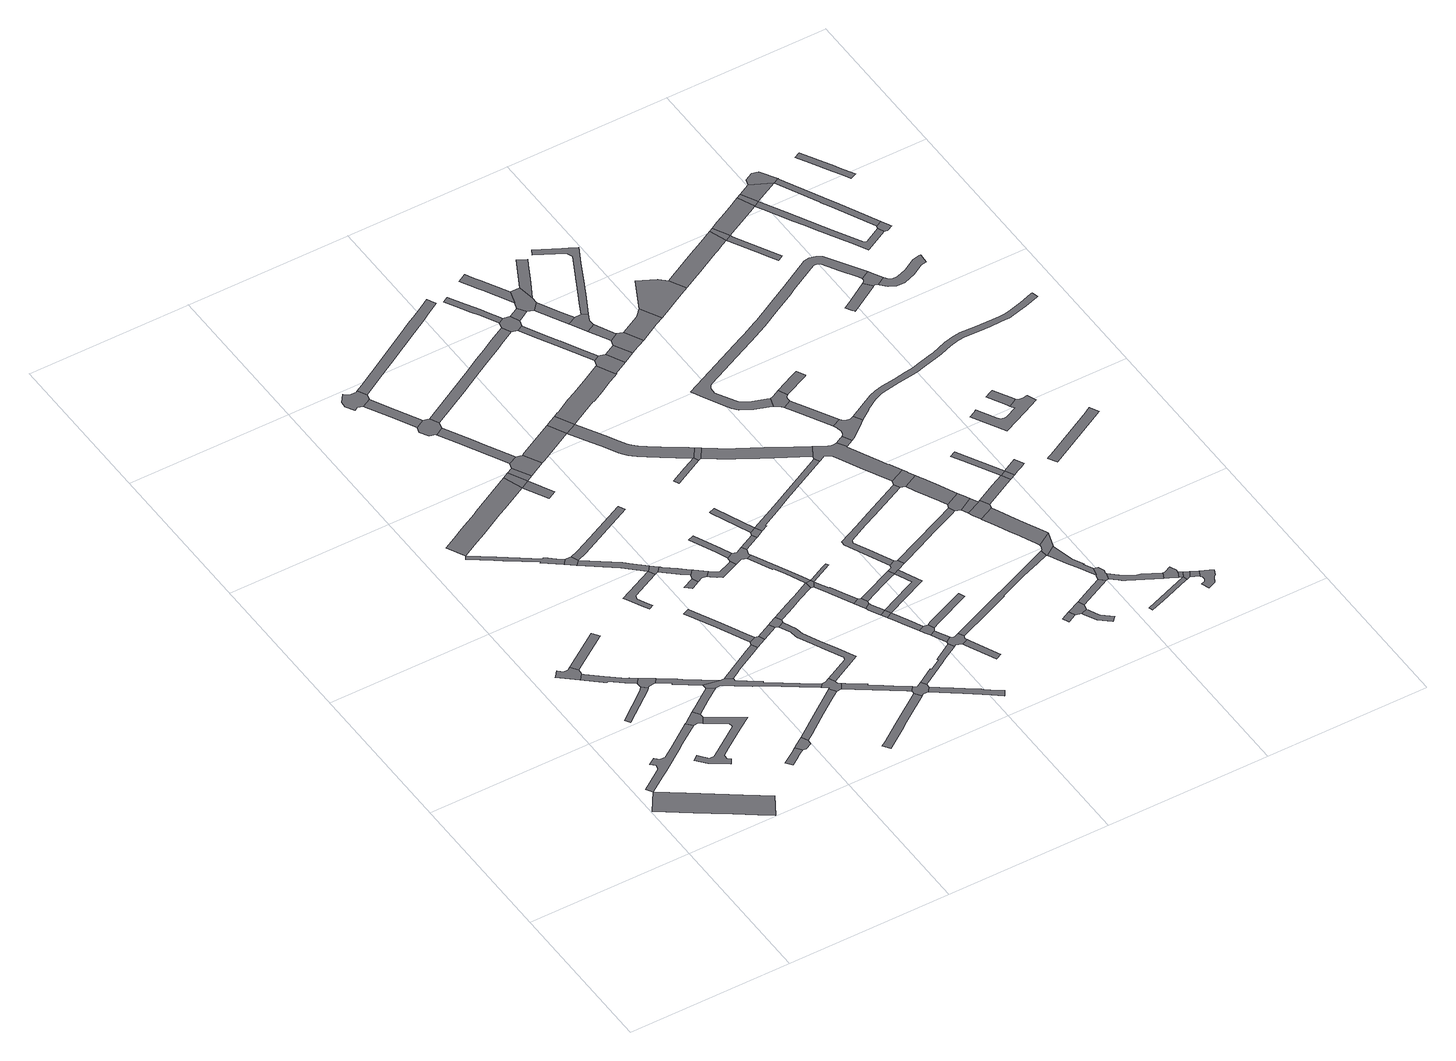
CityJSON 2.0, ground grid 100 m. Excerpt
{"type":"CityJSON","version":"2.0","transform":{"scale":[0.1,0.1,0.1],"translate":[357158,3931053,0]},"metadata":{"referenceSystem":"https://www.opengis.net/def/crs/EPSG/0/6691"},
"CityObjects":{
"road1":{"type":"Road","attributes":{"RoadStructureAttribute.sectionType":"1"},"geometry":[{"type":"MultiSurface","lod":"1","boundaries":[[[0,1,2,3,4,5,6,7,8,9,10,11,12,13]]]}]},
"road2":{"type":"Road","attributes":{"RoadStructureAttribute.sectionType":"1"},"geometry":[{"type":"MultiSurface","lod":"1","boundaries":[[[14,15,16,17,18,19,20,21,22,23,13,24,25,26,27,28,29]]]}]},
"road3":{"type":"Road","geometry":[{"type":"MultiSurface","lod":"1","boundaries":[[[30,31,32,33,34,35,36,37,38,39]]]}]},
"road4":{"type":"Road","attributes":{"RoadStructureAttribute.sectionType":"1"},"geometry":[{"type":"MultiSurface","lod":"1","boundaries":[[[40,41,42,43,44,45]]]}]},
"road5":{"type":"Road","attributes":{"RoadStructureAttribute.sectionType":"1"},"geometry":[{"type":"MultiSurface","lod":"1","boundaries":[[[46,47,48,49,50,36,35,51,52,53,54,55,56,57,58]]]}]},
"road6":{"type":"Road","geometry":[{"type":"MultiSurface","lod":"1","boundaries":[[[59,60,61,62,63,64,65,66,67,68,69,70,71,72,73,74,75,76,77]]]}]},
"road7":{"type":"Road","geometry":[{"type":"MultiSurface","lod":"1","boundaries":[[[28,78,59,77,79,80,81,29]]]}]},
"road8":{"type":"Road","attributes":{"RoadStructureAttribute.sectionType":"1"},"geometry":[{"type":"MultiSurface","lod":"1","boundaries":[[[38,82,83,39]]]}]},
"road9":{"type":"Road","geometry":[{"type":"MultiSurface","lod":"1","boundaries":[[[57,40,45,84,85,86,58]]]}]},
"road10":{"type":"Road","geometry":[{"type":"MultiSurface","lod":"1","boundaries":[[[87,88,89,90,91,92,93,94]]]}]},
"road11":{"type":"Road","geometry":[{"type":"MultiSurface","lod":"1","boundaries":[[[95,96,97,80,79,98,99]]]}]},
"road12":{"type":"Road","attributes":{"RoadStructureAttribute.sectionType":"1"},"geometry":[{"type":"MultiSurface","lod":"1","boundaries":[[[100,101,86,85,102,103,104,105,106,107,108]]]}]},
"road13":{"type":"Road","geometry":[{"type":"MultiSurface","lod":"1","boundaries":[[[109,87,94,110,111,112,113]]]}]},
"road14":{"type":"Road","attributes":{"RoadStructureAttribute.sectionType":"1"},"geometry":[{"type":"MultiSurface","lod":"1","boundaries":[[[114,115,116,117,118,119,120,121,122,123,124,125,126,127]]]}]},
"road15":{"type":"Road","attributes":{"RoadStructureAttribute.sectionType":"1"},"geometry":[{"type":"MultiSurface","lod":"1","boundaries":[[[128,129,130,131,132,133,134,135,136,137,138,139,140,127]]]}]},
"road16":{"type":"Road","attributes":{"RoadStructureAttribute.sectionType":"1"},"geometry":[{"type":"MultiSurface","lod":"1","boundaries":[[[141,142,143,144,145,146,147,148,149,150,151,152,153,154,155,156,157,158,159,160,108,107,95,99]]]}]},
"road17":{"type":"Road","attributes":{"RoadStructureAttribute.sectionType":"1"},"geometry":[{"type":"MultiSurface","lod":"1","boundaries":[[[161,162,163,113,112,164,165,166,167,168]]]}]},
"road18":{"type":"Road","geometry":[{"type":"MultiSurface","lod":"1","boundaries":[[[119,169,170,171,120]]]}]},
"road19":{"type":"Road","geometry":[{"type":"MultiSurface","lod":"1","boundaries":[[[172,173,174,160,159,175,176,177,178,179,180]]]}]},
"road20":{"type":"Road","attributes":{"RoadStructureAttribute.sectionType":"1"},"geometry":[{"type":"MultiSurface","lod":"1","boundaries":[[[181,182,183,184,185,186,187,188,189,190,191,192]]]}]},
"road21":{"type":"Road","attributes":{"RoadStructureAttribute.sectionType":"1"},"geometry":[{"type":"MultiSurface","lod":"1","boundaries":[[[193,194,195,196,170,169,197,192]]]}]},
"road22":{"type":"Road","attributes":{"RoadStructureAttribute.sectionType":"1"},"geometry":[{"type":"MultiSurface","lod":"1","boundaries":[[[198,199,200,201,202,203,204,205,206,207,208]]]}]},
"road23":{"type":"Road","geometry":[{"type":"MultiSurface","lod":"1","boundaries":[[[209,210,211,212,213,214,215,216,217,218,219]]]}]},
"road24":{"type":"Road","geometry":[{"type":"MultiSurface","lod":"1","boundaries":[[[179,220,221,198,208,180]]]}]},
"road25":{"type":"Road","geometry":[{"type":"MultiSurface","lod":"1","boundaries":[[[222,223,224,225,226,150,149,227,228,161,168,229]]]}]},
"road26":{"type":"Road","attributes":{"RoadStructureAttribute.sectionType":"1"},"geometry":[{"type":"MultiSurface","lod":"1","boundaries":[[[230,231,232,233,234,235,236,237,238,239,240,241,242,243]]]}]},
"road27":{"type":"Road","attributes":{"RoadStructureAttribute.sectionType":"1"},"geometry":[{"type":"MultiSurface","lod":"1","boundaries":[[[244,245,212,211,246,247]]]}]},
"road28":{"type":"Road","geometry":[{"type":"MultiSurface","lod":"1","boundaries":[[[191,248,249,193,192]]]}]},
"road29":{"type":"Road","attributes":{"RoadStructureAttribute.sectionType":"1"},"geometry":[{"type":"MultiSurface","lod":"1","boundaries":[[[250,251,252,253,254,171,170]]]}]},
"road30":{"type":"Road","attributes":{"RoadStructureAttribute.sectionType":"1"},"geometry":[{"type":"MultiSurface","lod":"1","boundaries":[[[221,220,255,256]]]}]},
"road31":{"type":"Road","geometry":[{"type":"MultiSurface","lod":"1","boundaries":[[[134,133,257,258]]]}]},
"road32":{"type":"Road","geometry":[{"type":"MultiSurface","lod":"1","boundaries":[[[259,260,261,244,247,262,263,264,265]]]}]},
"road33":{"type":"Road","geometry":[{"type":"MultiSurface","lod":"1","boundaries":[[[266,267,268,269,270]]]}]},
"road34":{"type":"Road","geometry":[{"type":"MultiSurface","lod":"1","boundaries":[[[133,271,272,257]]]}]},
"road35":{"type":"Road","attributes":{"RoadStructureAttribute.sectionType":"1"},"geometry":[{"type":"MultiSurface","lod":"1","boundaries":[[[273,274,275,276,277,249,248,278,279]]]}]},
"road36":{"type":"Road","attributes":{"RoadStructureAttribute.sectionType":"1"},"geometry":[{"type":"MultiSurface","lod":"1","boundaries":[[[258,257,280,281]]]}]},
"road37":{"type":"Road","attributes":{"RoadStructureAttribute.sectionType":"1"},"geometry":[{"type":"MultiSurface","lod":"1","boundaries":[[[282,283,284,285,286,287,288,289,222,229,290,291,292,293,294,295,296,297]]]}]},
"road38":{"type":"Road","attributes":{"RoadStructureAttribute.sectionType":"1"},"geometry":[{"type":"MultiSurface","lod":"1","boundaries":[[[298,299,300,301,302,303,304,305,306,259,265]]]}]},
"road39":{"type":"Road","geometry":[{"type":"MultiSurface","lod":"1","boundaries":[[[307,308,309,256,255,310,311,312]]]}]},
"road40":{"type":"Road","geometry":[{"type":"MultiSurface","lod":"1","boundaries":[[[270,269,313,314,315,316,273,279]]]}]},
"road41":{"type":"Road","attributes":{"RoadStructureAttribute.sectionType":"1"},"geometry":[{"type":"MultiSurface","lod":"1","boundaries":[[[317,318,319,320,321,322,323,324,325,225,224,326,327,328,329,330,331,311,310]]]}]},
"road42":{"type":"Road","geometry":[{"type":"MultiSurface","lod":"1","boundaries":[[[280,332,333,302,301,281]]]}]},
"road43":{"type":"Road","attributes":{"RoadStructureAttribute.sectionType":"1"},"geometry":[{"type":"MultiSurface","lod":"1","boundaries":[[[334,335,336,315,314,337,338,339,340,341,342,343]]]}]},
"road44":{"type":"Road","geometry":[{"type":"MultiSurface","lod":"1","boundaries":[[[344,345,346,347,237,236,348,349,350,351,352,353,282,297]]]}]},
"road45":{"type":"Road","attributes":{"RoadStructureAttribute.sectionType":"1"},"geometry":[{"type":"MultiSurface","lod":"1","boundaries":[[[354,355,356,357,358,359,360,361,362,307,312]]]}]},
"road46":{"type":"Road","attributes":{"RoadStructureAttribute.sectionType":"1"},"geometry":[{"type":"MultiSurface","lod":"1","boundaries":[[[363,364,365,366,367,368,369]]]}]},
"road47":{"type":"Road","attributes":{"RoadStructureAttribute.sectionType":"1"},"geometry":[{"type":"MultiSurface","lod":"1","boundaries":[[[370,333,332,371,372,373]]]}]},
"road48":{"type":"Road","geometry":[{"type":"MultiSurface","lod":"1","boundaries":[[[368,343,342,374,375,376,377,378,379,380,381,369]]]}]},
"road49":{"type":"Road","attributes":{"RoadStructureAttribute.sectionType":"1"},"geometry":[{"type":"MultiSurface","lod":"1","boundaries":[[[382,383,384,385,386,387,388,350,349,389,390,391,392,393]]]}]},
"road50":{"type":"Road","attributes":{"RoadStructureAttribute.sectionType":"1"},"geometry":[{"type":"MultiSurface","lod":"1","boundaries":[[[394,395,396,397,398,399,400,401,214,213,402,403,404,405,406,407,408,409,410,411,412]]]}]},
"road51":{"type":"Road","attributes":{"RoadStructureAttribute.sectionType":"1"},"geometry":[{"type":"MultiSurface","lod":"1","boundaries":[[[413,414,415,416,376,375,417,418,419,420,359]]]}]},
"road52":{"type":"Road","attributes":{"RoadStructureAttribute.sectionType":"1"},"geometry":[{"type":"MultiSurface","lod":"1","boundaries":[[[421,422,423,424,425,426,427,428,429,430,352,351]]]}]},
"road53":{"type":"Road","geometry":[{"type":"MultiSurface","lod":"1","boundaries":[[[359,358,431,432,413]]]}]},
"road54":{"type":"Road","attributes":{"RoadStructureAttribute.sectionType":"1"},"geometry":[{"type":"MultiSurface","lod":"1","boundaries":[[[433,434,435,436,437,438,439,440,441,442,443,444,261,260]]]}]},
"road55":{"type":"Road","attributes":{"RoadStructureAttribute.sectionType":"1"},"geometry":[{"type":"MultiSurface","lod":"1","boundaries":[[[445,379,378,446,447]]]}]},
"road56":{"type":"Road","attributes":{"RoadStructureAttribute.sectionType":"1"},"geometry":[{"type":"MultiSurface","lod":"1","boundaries":[[[431,448,449,450,451,452,453,454,432]]]}]},
"road57":{"type":"Road","geometry":[{"type":"MultiSurface","lod":"1","boundaries":[[[455,373,372,456,457]]]}]},
"road58":{"type":"Road","geometry":[{"type":"MultiSurface","lod":"1","boundaries":[[[458,459,451,450,460,461]]]}]},
"road59":{"type":"Road","attributes":{"RoadStructureAttribute.sectionType":"1"},"geometry":[{"type":"MultiSurface","lod":"1","boundaries":[[[460,462,463,464,465,466,467,461]]]}]},
"road60":{"type":"Road","geometry":[{"type":"MultiSurface","lod":"1","boundaries":[[[465,464,468,469]]]}]},
"road61":{"type":"Road","attributes":{"RoadStructureAttribute.sectionType":"1"},"geometry":[{"type":"MultiSurface","lod":"1","boundaries":[[[470,471,472,473,474,475]]]}]},
"road62":{"type":"Road","geometry":[{"type":"MultiSurface","lod":"1","boundaries":[[[432,476,477,478,479,413]]]}]},
"road63":{"type":"Road","geometry":[{"type":"MultiSurface","lod":"1","boundaries":[[[480,475,474,445,447]]]}]},
"road64":{"type":"Road","attributes":{"RoadStructureAttribute.sectionType":"1"},"geometry":[{"type":"MultiSurface","lod":"1","boundaries":[[[468,481,482,483,484,485,486,487,488,469]]]}]},
"road65":{"type":"Road","geometry":[{"type":"MultiSurface","lod":"1","boundaries":[[[489,490,491,486,485,492,493]]]}]},
"road66":{"type":"Road","attributes":{"RoadStructureAttribute.sectionType":"1"},"geometry":[{"type":"MultiSurface","lod":"1","boundaries":[[[489,493,494,495,496]]]}]},
"road67":{"type":"Road","geometry":[{"type":"MultiSurface","lod":"1","boundaries":[[[495,425,424,497,498,499,500,501,502,503,504,505,506,496]]]}]},
"road68":{"type":"Road","attributes":{"RoadStructureAttribute.sectionType":"1"},"geometry":[{"type":"MultiSurface","lod":"1","boundaries":[[[507,508,509,510,511,512,513,514,515,516,517,518,519,456,372,520,521,522,523,524,525,526,527,528,529,530,531,532]]]}]},
"road69":{"type":"Road","attributes":{"RoadStructureAttribute.sectionType":"1"},"geometry":[{"type":"MultiSurface","lod":"1","boundaries":[[[498,533,534,535,536,499]]]}]},
"road70":{"type":"Road","attributes":{"RoadStructureAttribute.sectionType":"1"},"geometry":[{"type":"MultiSurface","lod":"1","boundaries":[[[532,537,538,539,540,541]]]}]},
"road71":{"type":"Road","attributes":{"RoadStructureAttribute.sectionType":"1"},"geometry":[{"type":"MultiSurface","lod":"1","boundaries":[[[542,543,544,545,546,547,548,459,458,549,550,551,545,552,553,465,469]]]}]},
"road72":{"type":"Road","attributes":{"RoadStructureAttribute.sectionType":"1"},"geometry":[{"type":"MultiSurface","lod":"1","boundaries":[[[456,554,555,556,557,558,559,560,561,562,563,564,565,566,567,457]]]}]},
"road73":{"type":"Road","attributes":{"RoadStructureAttribute.sectionType":"1"},"geometry":[{"type":"MultiSurface","lod":"1","boundaries":[[[490,568,569,570,571,491]]]}]},
"road74":{"type":"Road","geometry":[{"type":"MultiSurface","lod":"1","boundaries":[[[572,573,574,507,532,541]]]}]},
"road75":{"type":"Road","geometry":[{"type":"MultiSurface","lod":"1","boundaries":[[[575,576,577,578,546,545,544,579,580,581]]]}]},
"road76":{"type":"Road","attributes":{"RoadStructureAttribute.sectionType":"1"},"geometry":[{"type":"MultiSurface","lod":"1","boundaries":[[[582,583,584,585,586,587,588,589,590,591,592]]]}]},
"road77":{"type":"Road","attributes":{"RoadStructureAttribute.sectionType":"1"},"geometry":[{"type":"MultiSurface","lod":"1","boundaries":[[[480,593,594,595,596,597,598,599,600,601,475]]]}]},
"road78":{"type":"Road","geometry":[{"type":"MultiSurface","lod":"1","boundaries":[[[592,591,439,438,602,603,604,605]]]}]},
"road79":{"type":"Road","attributes":{"RoadStructureAttribute.sectionType":"1"},"geometry":[{"type":"MultiSurface","lod":"1","boundaries":[[[606,607,608,609,603,602,610,611,612,613,614]]]}]},
"road80":{"type":"Road","attributes":{"RoadStructureAttribute.sectionType":"1"},"geometry":[{"type":"MultiSurface","lod":"1","boundaries":[[[604,615,616,617,618,605]]]}]},
"road81":{"type":"Road","attributes":{"RoadStructureAttribute.sectionType":"1"},"geometry":[{"type":"MultiSurface","lod":"1","boundaries":[[[573,619,620,621,622,623,624,625,626,627,628,629,630,631,632,633,574]]]}]},
"road82":{"type":"Road","attributes":{"RoadStructureAttribute.sectionType":"1"},"geometry":[{"type":"MultiSurface","lod":"1","boundaries":[[[634,635,636,637,638,639,640,577,576,641,642,643,644,645,646,647,648]]]}]},
"road83":{"type":"Road","geometry":[{"type":"MultiSurface","lod":"1","boundaries":[[[613,649,562,561,650,651,614]]]}]},
"road84":{"type":"Road","attributes":{"RoadStructureAttribute.sectionType":"1"},"geometry":[{"type":"MultiSurface","lod":"1","boundaries":[[[652,653,654,655,656,657,658,659,660,661,662]]]}]},
"road85":{"type":"Road","attributes":{"RoadStructureAttribute.sectionType":"1"},"geometry":[{"type":"MultiSurface","lod":"1","boundaries":[[[663,664,665,666,667,503,502,668,669,670,671,672,673,674,675,676,677,678,679]]]}]},
"road86":{"type":"Road","geometry":[{"type":"MultiSurface","lod":"1","boundaries":[[[617,616,680,681,682,683,652,662]]]}]},
"road87":{"type":"Road","attributes":{"RoadStructureAttribute.sectionType":"1"},"geometry":[{"type":"MultiSurface","lod":"1","boundaries":[[[651,650,684,685]]]}]},
"road88":{"type":"Road","attributes":{"RoadStructureAttribute.sectionType":"1"},"geometry":[{"type":"MultiSurface","lod":"1","boundaries":[[[686,687,688,689,681,680]]]}]},
"road89":{"type":"Road","attributes":{"RoadStructureAttribute.sectionType":"1"},"geometry":[{"type":"MultiSurface","lod":"1","boundaries":[[[690,691,692,693,694,581,580,695,696,697,698,699,700,701]]]}]},
"road90":{"type":"Road","geometry":[{"type":"MultiSurface","lod":"1","boundaries":[[[702,703,704,705,706]]]}]},
"road91":{"type":"Road","geometry":[{"type":"MultiSurface","lod":"1","boundaries":[[[707,708,709,710,711,688,687,712,713,714]]]}]},
"road92":{"type":"Road","attributes":{"RoadStructureAttribute.sectionType":"1"},"geometry":[{"type":"MultiSurface","lod":"1","boundaries":[[[715,716,707,714]]]}]},
"road93":{"type":"Road","geometry":[{"type":"MultiSurface","lod":"1","boundaries":[[[684,717,718,719,720,721,716,715,685]]]}]},
"road94":{"type":"Road","geometry":[{"type":"MultiSurface","lod":"1","boundaries":[[[705,722,723,724,725,706]]]}]},
"road95":{"type":"Road","attributes":{"RoadStructureAttribute.sectionType":"1"},"geometry":[{"type":"MultiSurface","lod":"1","boundaries":[[[726,727,728,729,730,683,682]]]}]},
"road96":{"type":"Road","attributes":{"RoadStructureAttribute.sectionType":"1"},"geometry":[{"type":"MultiSurface","lod":"1","boundaries":[[[722,731,732,733,734,735,736,737,723]]]}]},
"road97":{"type":"Road","attributes":{"RoadStructureAttribute.sectionType":"1"},"geometry":[{"type":"MultiSurface","lod":"1","boundaries":[[[738,739,740,741,742,743,744,745,746,626,625,599,598,747,748,749,750,751,752,753,754,755]]]}]},
"road98":{"type":"Road","geometry":[{"type":"MultiSurface","lod":"1","boundaries":[[[756,720,719,757,758,759]]]}]},
"road99":{"type":"Road","geometry":[{"type":"MultiSurface","lod":"1","boundaries":[[[754,634,648,760,761,762,763,755]]]}]},
"road100":{"type":"Road","attributes":{"RoadStructureAttribute.sectionType":"1"},"geometry":[{"type":"MultiSurface","lod":"1","boundaries":[[[764,765,725,724,766]]]}]},
"road101":{"type":"Road","geometry":[{"type":"MultiSurface","lod":"1","boundaries":[[[767,768,769,770,743,742,771]]]}]},
"road102":{"type":"Road","geometry":[{"type":"MultiSurface","lod":"1","boundaries":[[[772,773,774,775,776,777,778,779,780,781,782,783,784,785]]]}]},
"road103":{"type":"Road","attributes":{"RoadStructureAttribute.sectionType":"1"},"geometry":[{"type":"MultiSurface","lod":"1","boundaries":[[[786,787,788,789,790,791,792,793,794,711,710,795,796,797,798,799,800,801,802,803,804]]]}]},
"road104":{"type":"Road","attributes":{"RoadStructureAttribute.sectionType":"1"},"geometry":[{"type":"MultiSurface","lod":"1","boundaries":[[[805,806,807,808,809,810,811,761,760,812,813,814,815,816]]]}]},
"road105":{"type":"Road","geometry":[{"type":"MultiSurface","lod":"1","boundaries":[[[700,817,818,819,805,816,701]]]}]},
"road106":{"type":"Road","attributes":{"RoadStructureAttribute.sectionType":"1"},"geometry":[{"type":"MultiSurface","lod":"1","boundaries":[[[820,821,822,823,775,774]]]}]},
"road107":{"type":"Road","attributes":{"RoadStructureAttribute.sectionType":"1"},"geometry":[{"type":"MultiSurface","lod":"1","boundaries":[[[824,825,826,818,817]]]}]},
"road108":{"type":"Road","geometry":[{"type":"MultiSurface","lod":"1","boundaries":[[[827,828,829,825,824,830,831]]]}]},
"road109":{"type":"Road","attributes":{"RoadStructureAttribute.sectionType":"1"},"geometry":[{"type":"MultiSurface","lod":"1","boundaries":[[[832,833,834,835,836,837,838,839,840,841,842]]]}]},
"road110":{"type":"Road","attributes":{"RoadStructureAttribute.sectionType":"1"},"geometry":[{"type":"MultiSurface","lod":"1","boundaries":[[[843,844,845,846,847,848,849,850,851,852,853,854,827,831]]]}]},
"road111":{"type":"Road","geometry":[{"type":"MultiSurface","lod":"1","boundaries":[[[855,856,857,858,859,860,861,862,863,864,822,821,865,866,867,868,869,767,771]]]}]},
"road112":{"type":"Road","geometry":[{"type":"MultiSurface","lod":"1","boundaries":[[[851,850,870,871,872,679,678,873,832,842]]]}]},
"road113":{"type":"Road","geometry":[{"type":"MultiSurface","lod":"1","boundaries":[[[837,836,874,764,766,875,876,877,878,879]]]}]},
"road114":{"type":"Road","attributes":{"RoadStructureAttribute.sectionType":"1"},"geometry":[{"type":"MultiSurface","lod":"1","boundaries":[[[880,881,882,883,884,885,886,783,782]]]}]},
"road115":{"type":"Road","attributes":{"RoadStructureAttribute.sectionType":"1"},"geometry":[{"type":"MultiSurface","lod":"1","boundaries":[[[887,888,759,758,889,890,891,892,893,894]]]}]},
"road116":{"type":"Road","attributes":{"RoadStructureAttribute.sectionType":"1"},"geometry":[{"type":"MultiSurface","lod":"1","boundaries":[[[895,896,897,898,899,900,901,902,876,875,903,904,905,906,907]]]}]},
"road117":{"type":"Road","attributes":{"RoadStructureAttribute.sectionType":"1"},"geometry":[{"type":"MultiSurface","lod":"1","boundaries":[[[908,909,829,828,910,911,912,913]]]}]},
"road118":{"type":"Road","attributes":{"RoadStructureAttribute.sectionType":"1"},"geometry":[{"type":"MultiSurface","lod":"1","boundaries":[[[914,915,916,917,918,919]]]}]},
"road119":{"type":"Road","attributes":{"RoadStructureAttribute.sectionType":"1"},"geometry":[{"type":"MultiSurface","lod":"1","boundaries":[[[920,921,922,913,923]]]}]},
"road120":{"type":"Road","geometry":[{"type":"MultiSurface","lod":"1","boundaries":[[[924,925,926,927,928,929,895,907]]]}]},
"road121":{"type":"Road","geometry":[{"type":"MultiSurface","lod":"1","boundaries":[[[913,912,930,923]]]}]},
"road122":{"type":"Road","attributes":{"RoadStructureAttribute.sectionType":"1"},"geometry":[{"type":"MultiSurface","lod":"1","boundaries":[[[931,932,933,934,935,936,937,938,939,940,941,942,943,944,945,946,947,948,949,950,951,952,953,954,955,956,957,958,959,960,961,962,963,964,965,966,967,968,969,970,971,972,973,974,975,976,977,772,785]]]}]},
"road123":{"type":"Road","attributes":{"RoadStructureAttribute.sectionType":"1"},"geometry":[{"type":"MultiSurface","lod":"1","boundaries":[[[926,925,919,978]]]}]},
"road124":{"type":"Road","geometry":[{"type":"MultiSurface","lod":"1","boundaries":[[[919,918,979,980,981,978]]]}]},
"road125":{"type":"Road","geometry":[{"type":"MultiSurface","lod":"1","boundaries":[[[930,982,983,984,985,923]]]}]},
"road126":{"type":"Road","attributes":{"RoadStructureAttribute.sectionType":"1"},"geometry":[{"type":"MultiSurface","lod":"1","boundaries":[[[986,987,981,980,988,989]]]}]},
"road127":{"type":"Road","geometry":[{"type":"MultiSurface","lod":"1","boundaries":[[[990,991,992,993,994,995,996,989,988,997,998,999,1000,1001,1002,1003,1004,1005,1006,1007]]]}]},
"road128":{"type":"Road","attributes":{"RoadStructureAttribute.sectionType":"1"},"geometry":[{"type":"MultiSurface","lod":"1","boundaries":[[[1008,1009,1010,1011,1012,893,892,1013,1014,1015,1016,1017,1018,1019,1020]]]}]},
"road129":{"type":"Road","geometry":[{"type":"MultiSurface","lod":"1","boundaries":[[[1021,1022,1023,1024,1025,1026,1027,1028,1029,1030,1031,1032,1033,1034,1035,1036,1037,1038,1039]]]}]},
"road130":{"type":"Road","geometry":[{"type":"MultiSurface","lod":"1","boundaries":[[[1008,1020,1040,1041]]]}]},
"road131":{"type":"Road","attributes":{"RoadStructureAttribute.sectionType":"1"},"geometry":[{"type":"MultiSurface","lod":"1","boundaries":[[[1025,1042,1043,1044,1045,1046,1047,1026]]]}]},
"road132":{"type":"Road","attributes":{"RoadStructureAttribute.sectionType":"1"},"geometry":[{"type":"MultiSurface","lod":"1","boundaries":[[[1048,1049,1050,1051,1052,1053,1054,1040,1020]]]}]},
"road133":{"type":"Road","attributes":{"RoadStructureAttribute.sectionType":"1"},"geometry":[{"type":"MultiSurface","lod":"1","boundaries":[[[1055,1056,1057,1058,1059,1060,1061,1062,1063,1064]]]}]},
"road134":{"type":"Road","attributes":{"RoadStructureAttribute.sectionType":"1"},"geometry":[{"type":"MultiSurface","lod":"1","boundaries":[[[857,1065,1066,1067,1068,1069,1070,1071,1072,1073,1074,1075,1076,1077,1078,1079,1080,1081,1082,1083,1084,1085,1086,1087,1088,1089,1090,1091,1092,1093,1094,1095,1096,1097,1098,1099,1100,1101,1102,1103,1104,1105,1106,1107,1108,1109,1110,1111,1112,858]]]}]},
"road135":{"type":"Road","attributes":{"RoadStructureAttribute.sectionType":"1"},"geometry":[{"type":"MultiSurface","lod":"1","boundaries":[[[1113,1114,1115,1116,1117,1118,1119,1120,1121,1122,1123]]]}]},
"road136":{"type":"Road","attributes":{"RoadStructureAttribute.sectionType":"1"},"geometry":[{"type":"MultiSurface","lod":"1","boundaries":[[[1040,1124,1125,1126,1127,1128,1129,1130,1041]]]}]},
"road137":{"type":"Road","geometry":[{"type":"MultiSurface","lod":"1","boundaries":[[[1131,1132,958,957,1133,1134,1135,1113,1123,1136,1137,1138,1139,1140]]]}]},
"road138":{"type":"Road","geometry":[{"type":"MultiSurface","lod":"1","boundaries":[[[1127,1126,1141,1142,1143]]]}]},
"road139":{"type":"Road","attributes":{"RoadStructureAttribute.sectionType":"1"},"geometry":[{"type":"MultiSurface","lod":"1","boundaries":[[[1143,1142,1144,1145,1146]]]}]},
"road140":{"type":"Road","attributes":{"RoadStructureAttribute.sectionType":"1"},"geometry":[{"type":"MultiSurface","lod":"1","boundaries":[[[1147,1148,1149,1150,1151,1152,1153,1154,1155,1140,1139,1156,1157,1158,1159,1160,1161,1162,1163]]]}]},
"road141":{"type":"Road","attributes":{"RoadStructureAttribute.sectionType":"1"},"geometry":[{"type":"MultiSurface","lod":"1","boundaries":[[[1141,1164,1165,1166,1167,1168,1169,1170,1171,1172,1173,1174,1175,1176,1177,1178,1179,1180,1181,1182,1142]]]}]},
"road142":{"type":"Road","geometry":[{"type":"MultiSurface","lod":"1","boundaries":[[[1183,1146,1145,1184,1185,1186]]]}]},
"road143":{"type":"Road","attributes":{"RoadStructureAttribute.sectionType":"1"},"geometry":[{"type":"MultiSurface","lod":"1","boundaries":[[[1187,1188,1189,1190,1191,1192,1193,1194,1184,1145,1195,1196,1197,1198,1199,1200,1201]]]}]},
"road144":{"type":"Road","geometry":[{"type":"MultiSurface","lod":"1","boundaries":[[[1202,1201,1200,1173,1172,1203,1204]]]}]},
"road145":{"type":"Road","attributes":{"RoadStructureAttribute.sectionType":"1"},"geometry":[{"type":"MultiSurface","lod":"1","boundaries":[[[1205,1206,1207,1208,1209,1210,1211,1212,1213]]]}]}
},
"vertices":[
[6,380,0],[188,255,0],[268,200,0],[359,135,0],[470,59,0],[547,6,0],[623,136,0],[557,181,0],[545,190,0],[482,233,0],[472,240,0],[420,276,0],[234,406,0],[92,504,0],
[393,771,0],[353,743,0],[287,696,0],[255,700,0],[232,722,0],[187,694,0],[213,671,0],[207,641,0],[173,616,0],[66,542,0],[201,581,0],[234,604,0],[393,717,0],[419,735,0],[547,826,0],[516,859,0],
[211,1542,0],[181,1543,0],[154,1566,0],[128,1536,0],[120,1530,0],[222,1443,0],[251,1477,0],[254,1483,0],[257,1512,0],[228,1554,0],
[466,1224,0],[448,1205,0],[255,1052,0],[276,1024,0],[483,1185,0],[495,1197,0],
[451,1318,0],[446,1314,0],[441,1319,0],[342,1400,0],[260,1469,0],[280,1395,0],[319,1361,0],[334,1349,0],[342,1355,0],[412,1296,0],[413,1295,0],[465,1259,0],[487,1291,0],
[598,812,0],[716,738,0],[717,708,0],[566,602,0],[510,563,0],[481,567,0],[436,620,0],[405,595,0],[456,534,0],[466,528,0],[556,467,0],[578,500,0],[560,513,0],[560,543,0],[607,576,0],[741,669,0],[821,725,0],[728,784,0],[622,850,0],
[576,827,0],[621,879,0],[595,916,0],[523,864,0],
[492,1673,0],[462,1715,0],
[505,1207,0],[549,1212,0],[567,1238,0],
[909,392,0],[877,369,0],[847,349,0],[806,322,0],[832,285,0],[871,313,0],[901,334,0],[935,356,0],
[754,1031,0],[704,995,0],[640,949,0],[710,943,0],[800,1009,0],
[685,1158,0],[662,1174,0],[623,1159,0],[619,1153,0],[691,1104,0],[695,1102,0],[698,1100,0],[753,1062,0],[850,1043,0],
[921,402,0],[956,352,0],[996,374,0],[1000,404,0],[980,444,0],
[202,2555,0],[327,2466,0],[365,2439,0],[528,2324,0],[524,2320,0],[624,2242,0],[649,2274,0],[612,2303,0],[577,2330,0],[558,2344,0],[553,2340,0],[349,2485,0],[344,2488,0],[218,2577,0],
[298,2620,0],[385,2667,0],[481,2719,0],[540,2751,0],[584,2774,0],[750,2863,0],[707,2977,0],[448,2838,0],[425,2825,0],[310,2763,0],[291,2754,0],[256,2735,0],[161,2683,0],
[830,1009,0],[893,966,0],[972,913,0],[976,916,0],[1050,866,0],[1103,830,0],[1132,811,0],[1181,778,0],[1276,712,0],[1293,734,0],[1272,748,0],[1197,800,0],[1122,851,0],[1107,861,0],[1035,909,0],[1039,916,0],[968,965,0],[916,1000,0],[916,1020,0],[873,1041,0],
[1304,681,0],[1285,667,0],[1149,568,0],[1045,436,0],[1176,532,0],[1274,603,0],[1292,616,0],[1330,644,0],
[678,2200,0],[705,2230,0],[688,2272,0],
[1089,1163,0],[1053,1144,0],[961,1091,0],[965,1049,0],[980,1058,0],[1073,1109,0],[1114,1131,0],[1155,1152,0],[1134,1187,0],
[915,1932,0],[751,1853,0],[766,1825,0],[804,1754,0],[827,1711,0],[854,1725,0],[839,1754,0],[808,1812,0],[818,1835,0],[943,1896,0],[992,1919,0],[973,1960,0],
[1000,1991,0],[919,2066,0],[907,2077,0],[892,2091,0],[868,2059,0],
[1183,1228,0],[1166,1260,0],[1158,1276,0],[1127,1340,0],[1088,1418,0],[998,1600,0],[975,1589,0],[960,1582,0],[1051,1399,0],[1127,1244,0],[1144,1210,0],
[317,3839,0],[339,3852,0],[371,3844,0],[425,3870,0],[436,3908,0],[406,3960,0],[395,3954,0],[355,3956,0],[325,3978,0],[289,3930,0],[287,3890,0],
[1220,1186,0],[1203,1222,0],
[1383,681,0],[1367,691,0],[1365,713,0],[1346,749,0],[1320,736,0],[1278,710,0],[1312,687,0],[1359,646,0],
[1341,117,0],[1347,121,0],[1483,219,0],[1515,242,0],[1601,304,0],[1643,334,0],[1696,372,0],[1668,411,0],[1664,408,0],[1647,396,0],[1519,305,0],[1450,256,0],[1345,181,0],[1310,156,0],
[579,3584,0],[502,3727,0],[450,3697,0],[527,3554,0],
[1013,1928,0],[1039,1960,0],
[766,2254,0],[1126,2431,0],[1107,2470,0],[849,2345,0],[741,2293,0],
[1315,1234,0],[1296,1269,0],
[803,2892,0],[746,2998,0],
[634,3482,0],[645,3520,0],[617,3573,0],[516,3516,0],[544,3463,0],[582,3452,0],[584,3449,0],
[1070,1752,0],[1071,1751,0],[1104,1724,0],[1156,1750,0],[1141,1787,0],
[828,2715,0],[881,2743,0],
[1176,1847,0],[1153,1865,0],[1119,1894,0],[1053,1948,0],[1046,1954,0],[1109,1849,0],[1150,1815,0],
[841,2912,0],[784,3018,0],
[1688,461,0],[1652,487,0],[1563,549,0],[1493,596,0],[1498,603,0],[1478,616,0],[1448,636,0],[1400,669,0],[1421,605,0],[1454,582,0],[1474,568,0],[1497,552,0],[1649,447,0],[1660,439,0],[1664,436,0],[1668,433,0],
[656,3315,0],[688,3254,0],[692,3248,0],[795,3056,0],[848,3084,0],[745,3276,0],[741,3283,0],[724,3314,0],[649,3454,0],
[1358,1301,0],[1307,1275,0],[1304,1273,0],[1333,1228,0],[1369,1245,0],[1375,1265,0],
[1187,1765,0],[1217,1760,0],[1244,1791,0],[1182,1842,0],
[1362,1168,0],[1365,1161,0],[1371,1116,0],[1372,1107,0],[1415,1021,0],[1418,1015,0],[1460,931,0],[1502,845,0],[1495,826,0],[1561,815,0],[1509,921,0],[1458,1024,0],[1411,1119,0],[1407,1155,0],[1405,1171,0],
[942,2966,0],[885,3072,0],
[1374,1787,0],[1293,1753,0],[1287,1757,0],[1231,1749,0],[1260,1724,0],[1267,1727,0],[1288,1709,0],[1377,1747,0],[1398,1755,0],[1382,1792,0],
[1670,429,0],[1671,424,0],[1670,419,0],[1670,415,0],[1709,381,0],[1739,381,0],[1761,413,0],[1761,433,0],[1743,464,0],[1711,445,0],
[1438,1296,0],[1499,1326,0],[1544,1349,0],[1624,1388,0],[1637,1394,0],[1635,1438,0],[1528,1384,0],[1511,1377,0],[1420,1332,0],
[1395,1910,0],[1322,2065,0],[1286,2049,0],[1336,1942,0],[1358,1895,0],[1388,1822,0],[1423,1842,0],
[903,3083,0],[960,2976,0],[1176,3092,0],[1119,3199,0],
[1442,1774,0],[1473,1763,0],[1504,1778,0],[1497,1791,0],[1506,1824,0],[1491,1852,0],[1472,1842,0],[1452,1831,0],
[2087,173,0],[2056,197,0],[1998,242,0],[1989,249,0],[1918,300,0],[1868,337,0],[1855,346,0],[1837,309,0],[1849,301,0],[1974,210,0],[2011,181,0],[2067,138,0],
[1043,4332,0],[959,4283,0],[928,4265,0],[871,4232,0],[826,4206,0],[766,4171,0],[637,4095,0],[449,3985,0],[550,3975,0],[668,4043,0],[776,4107,0],[792,4116,0],[842,4145,0],[900,4180,0],[999,4237,0],[1032,4257,0],[1047,4265,0],[1122,4309,0],[1093,4362,0],
[1668,1440,0],[1634,1511,0],[1605,1570,0],[1520,1745,0],[1481,1745,0],[1543,1620,0],[1548,1622,0],[1581,1558,0],
[1845,484,0],[1924,532,0],[1943,544,0],[2044,604,0],[2025,636,0],[1924,574,0],[1914,568,0],[1918,561,0],[1848,519,0],[1844,526,0],
[1655,1389,0],[1676,1424,0],
[883,3654,0],[995,3717,0],[1102,3777,0],[1223,3845,0],[1246,3859,0],[1340,3911,0],[1315,3966,0],[1217,3911,0],[1140,3868,0],[1072,3830,0],[966,3770,0],[855,3707,0],
[1588,1902,0],[1589,1867,0],[1603,1874,0],
[1696,1308,0],[1759,1184,0],[1766,1169,0],[1803,1187,0],[1759,1274,0],[1725,1342,0],[1719,1339,0],
[1154,3217,0],[1247,3129,0],[1190,3237,0],
[1839,1144,0],[1822,1180,0],[1799,1102,0],[1833,1126,0],
[1809,1081,0],[1837,1027,0],[1842,1018,0],[1878,1037,0],[1869,1054,0],[1840,1111,0],
[1860,983,0],[1896,1001,0],
[1532,2178,0],[1529,2185,0],[1492,2170,0],[1496,2161,0],[1596,1925,0],[1632,1941,0],
[1811,1491,0],[1803,1507,0],[1773,1492,0],[1676,1444,0],
[1653,1900,0],
[1866,971,0],[1881,943,0],[1911,884,0],[1918,871,0],[1950,806,0],[1986,824,0],[1944,907,0],[1921,953,0],
[2017,763,0],[2027,781,0],[2013,819,0],[1965,778,0],[1982,745,0],
[1998,712,0],[2027,655,0],[2060,678,0],
[2053,610,0],[2092,597,0],[2129,613,0],[2123,628,0],[2129,641,0],[2130,643,0],[2115,679,0],[2083,666,0],[2082,665,0],[2064,672,0],
[1688,2637,0],[1664,2654,0],[1627,2680,0],[1541,2739,0],[1480,2781,0],[1457,2797,0],[1442,2807,0],[1430,2818,0],[1428,2820,0],[1415,2833,0],[1401,2855,0],[1377,2897,0],[1348,2949,0],[1248,2964,0],[1277,2912,0],[1329,2818,0],[1346,2793,0],[1360,2775,0],[1376,2758,0],[1396,2742,0],[1397,2740,0],[1420,2725,0],[1441,2710,0],[1498,2671,0],[1567,2623,0],[1643,2571,0],
[2099,580,0],[2182,404,0],[2219,422,0],[2137,595,0],
[1563,2531,0],[1459,2477,0],[1474,2447,0],[1578,2500,0],[1658,2541,0],
[2147,1114,0],[2168,1123,0],[2106,1263,0],[2072,1247,0],[2055,1284,0],[1970,1246,0],[1951,1237,0],[1967,1201,0],[1971,1203,0],[2049,1237,0],[2117,1144,0],[2076,1125,0],
[1277,3145,0],[1425,3225,0],[1428,3221,0],[1503,3262,0],[1579,3304,0],[1615,3323,0],[1642,3338,0],[1639,3342,0],[1582,3448,0],[1488,3397,0],[1368,3332,0],[1320,3307,0],[1226,3256,0],[1215,3250,0],
[2069,803,0],[2297,902,0],[2281,939,0],[2037,833,0],
[1671,2548,0],[1674,2549,0],[1720,2615,0],
[2124,1331,0],[2123,1331,0],[2087,1314,0],[2080,1295,0],[2109,1264,0],[2159,1287,0],[2142,1325,0],
[1307,4119,0],[1300,4131,0],[1277,4173,0],[1247,4225,0],[1195,4319,0],[1160,4298,0],[1196,4236,0],[1242,4153,0],[1266,4111,0],[1325,4005,0],[1360,4024,0],
[1694,1921,0],[1689,1930,0],[1821,1998,0],[1897,2038,0],[2191,2190,0],[2198,2193,0],[2183,2224,0],[2130,2198,0],[1805,2030,0],
[1377,3901,0],[1412,3920,0],[1424,3959,0],[1399,4014,0],
[1596,3579,0],[1524,3714,0],[1522,3717,0],[1492,3772,0],[1439,3786,0],[1488,3696,0],[1488,3695,0],[1599,3490,0],[1634,3509,0],
[1459,3979,0],[1495,3999,0],[1464,4050,0],[1431,4031,0],
[1746,2500,0],[1790,2470,0],[1829,2448,0],[1940,2384,0],[1947,2380,0],[2008,2345,0],[2186,2244,0],[2226,2313,0],[2057,2409,0],[2024,2428,0],[2007,2438,0],[1875,2513,0],[1837,2534,0],[1834,2537,0],[1790,2567,0],
[2434,1831,0],[2428,1828,0],[2203,1719,0],[2094,1667,0],[1964,1604,0],[1963,1578,0],[2030,1436,0],[2068,1450,0],[2066,1453,0],[2012,1567,0],[2020,1586,0],[2139,1644,0],[2220,1683,0],[2402,1771,0],[2452,1795,0],
[1588,3451,0],[1729,3390,0],[1673,3496,0],
[1500,4174,0],[1413,4335,0],[1396,4366,0],[1369,4418,0],[1316,4389,0],[1365,4297,0],[1368,4292,0],[1385,4260,0],[1425,4186,0],[1426,4184,0],[1476,4090,0],
[2640,902,0],[2567,871,0],[2468,829,0],[2467,829,0],[2433,815,0],[2330,727,0],[2472,788,0],[2470,793,0],[2477,796,0],[2485,800,0],[2566,834,0],[2627,860,0],[2699,890,0],[2713,892,0],[2822,935,0],[2830,938,0],[2825,981,0],
[1533,3986,0],[1576,4033,0],[1575,4074,0],[1560,4175,0],
[1801,3429,0],[1744,3534,0],
[1618,3827,0],[1633,3799,0],[1686,3827,0],[1648,3898,0],
[2575,1519,0],[2506,1488,0],[2442,1459,0],[2332,1410,0],[2295,1393,0],[2310,1356,0],[2339,1369,0],[2457,1422,0],[2561,1469,0],[2574,1475,0],[2602,1487,0],[2587,1524,0],
[2642,477,0],[2660,441,0],[2711,466,0],[2717,468,0],[2699,504,0],
[1741,3726,0],[1741,3730,0],[1740,3766,0],[1762,3810,0],[1727,3827,0],[1649,3771,0],[1666,3738,0],[1688,3698,0],
[1755,3573,0],[1807,3602,0],
[1849,3455,0],[1862,3461,0],[1902,3483,0],[1845,3589,0],[1808,3602,0],
[2751,459,0],[2788,474,0],[2799,509,0],[2782,545,0],
[1610,4141,0],[1643,4204,0],[1693,4301,0],[1713,4340,0],[1660,4368,0],
[2757,448,0],[2795,373,0],[2861,317,0],[2887,347,0],[2827,398,0],[2812,427,0],[2794,463,0],
[2496,1976,0],[2490,1988,0],[2477,2014,0],[2377,2211,0],[2382,2214,0],[2349,2265,0],[2333,2263,0],[2318,2264,0],[2299,2271,0],[2230,2209,0],[2236,2215,0],[2272,2195,0],[2273,2194,0],[2295,2152,0],[2353,2036,0],[2443,1860,0],[2443,1859,0],[2532,1904,0],
[1969,3655,0],[2025,3549,0],[2077,3576,0],[2011,3699,0],
[2480,1785,0],[2569,1830,0],[2551,1866,0],[2543,1882,0],
[2964,634,0],[2876,591,0],[2999,606,0],
[2400,2291,0],[2389,2286,0],[2388,2285,0],[2364,2273,0],[2428,2237,0],
[2218,2683,0],[2238,2667,0],[2258,2646,0],[2312,2673,0],[2310,2683,0],[2309,2690,0],[2309,2694,0],[2310,2699,0],[2312,2704,0],[2317,2711,0],[2327,2718,0],[2302,2773,0],[2254,2750,0],[2235,2742,0],
[1751,4353,0],[1913,4268,0],[1914,4268,0],[1926,4230,0],[1878,4132,0],[1840,4057,0],[1830,4036,0],[1806,3989,0],[1756,3887,0],[1830,3947,0],[1865,4016,0],[1876,4038,0],[1886,4060,0],[1926,4141,0],[1939,4166,0],[1992,4272,0],[1945,4297,0],[1915,4313,0],[1770,4388,0],
[2686,1596,0],[2638,1691,0],[2636,1697,0],[2599,1771,0],[2590,1789,0],[2581,1807,0],[2578,1813,0],[2510,1725,0],[2544,1657,0],[2575,1594,0],[2590,1564,0],[2596,1551,0],
[2634,1475,0],[2720,1527,0],[2701,1565,0],
[2298,2574,0],[2403,2387,0],[2459,2413,0],[2352,2602,0],
[2652,1436,0],[2743,1478,0],[2742,1479,0],
[2778,1403,0],[2785,1432,0],[2757,1485,0],[2665,1408,0],[2687,1361,0],
[2835,933,0],[2890,829,0],[2928,757,0],[2956,703,0],[2973,669,0],[2988,720,0],[2985,725,0],[2960,774,0],[2965,776,0],[2930,844,0],[2899,977,0],
[2689,1356,0],[2734,1263,0],[2763,1200,0],[2792,1138,0],[2816,1089,0],[2822,1076,0],[2839,1038,0],[2843,1025,0],[2930,1080,0],[2925,1092,0],[2853,1243,0],[2784,1389,0],
[2445,2246,0],[2517,2305,0],[2560,2342,0],[2533,2391,0],[2520,2385,0],[2512,2383,0],[2502,2384,0],[2491,2387,0],[2481,2390,0],[2472,2395,0],[2413,2363,0],[2415,2353,0],[2418,2335,0],[2416,2318,0],[2411,2305,0],
[2843,1010,0],[2840,998,0],[2834,987,0],[2833,937,0],
[2972,663,0],[3014,610,0],[3025,651,0],[3022,655,0],[3028,676,0],[3013,713,0],
[2328,2719,0],[2477,2788,0],[2487,2793,0],[2485,2798,0],[2478,2812,0],[2462,2847,0],[2418,2827,0],
[2107,3894,0],[2012,3701,0],[2158,3620,0],[2260,3675,0],[2291,3691,0],[2310,3701,0],[2258,3799,0],[2215,3841,0],
[3283,494,0],[3181,547,0],[3170,553,0],[3167,550,0],[3158,554,0],[3107,580,0],[3096,589,0],[3093,591,0],[3056,572,0],[3068,562,0],[3073,559,0],[3089,550,0],[3264,458,0],
[2916,1569,0],[2874,1547,0],[2902,1493,0],[2944,1516,0],[2983,1536,0],[2955,1589,0],
[3076,304,0],[3085,280,0],[3169,311,0],[3359,381,0],[3367,384,0],[3358,409,0],
[2842,1872,0],[2807,1853,0],[2843,1790,0],[2990,1607,0],
[3291,444,0],[3335,421,0],[3354,457,0],[3355,477,0],[3338,513,0],[3299,495,0],
[3018,1554,0],
[2216,2749,0],[2138,2775,0],[2086,2805,0],[2081,2810,0],[2069,2824,0],[2047,2860,0],[2005,2939,0],[2004,2950,0],[2004,2960,0],[2005,2973,0],[2008,2982,0],[2014,2992,0],[2020,2998,0],[2029,3004,0],[2306,3134,0],[2377,3167,0],[2503,3231,0],[2614,3292,0],[2752,3367,0],[2785,3386,0],[2971,3489,0],[2980,3490,0],[3000,3486,0],[3011,3480,0],[3071,3380,0],[3129,3286,0],[3139,3269,0],[3192,3297,0],[3095,3457,0],[3054,3524,0],[3022,3542,0],[2984,3551,0],[2952,3547,0],[2756,3438,0],[2731,3424,0],[2492,3293,0],[2475,3284,0],[2376,3234,0],[2349,3221,0],[1902,3011,0],[1944,2924,0],[1994,2830,0],[2020,2788,0],[2046,2759,0],[2047,2757,0],[2113,2720,0],[2194,2693,0],
[3377,444,0],
[3386,391,0],[3388,392,0],[3408,427,0],
[3049,1571,0],[3079,1586,0],[3109,1602,0],[3081,1655,0],
[3445,408,0],[3432,414,0],[3436,369,0],[3453,404,0],
[3468,280,0],[3467,281,0],[3477,285,0],[3497,325,0],[3509,334,0],[3526,370,0],[3505,380,0],[3440,365,0],[3443,360,0],[3445,355,0],[3446,349,0],[3447,343,0],[3446,337,0],[3444,332,0],[3441,326,0],[3437,322,0],[3412,312,0],[3430,266,0],
[2645,4005,0],[2604,3984,0],[2534,3946,0],[2473,3914,0],[2296,3819,0],[2311,3702,0],[2411,3755,0],[2415,3757,0],[2581,3846,0],[2585,3848,0],[2602,3857,0],[2647,3881,0],[2685,3901,0],
[3422,1981,0],[3401,2037,0],[3372,2032,0],[3355,2034,0],[3333,2043,0],[3281,2014,0],[3295,1988,0],[3221,1954,0],[3208,1955,0],[3196,1957,0],[3187,1960,0],[3178,1966,0],[3172,1977,0],[3110,2088,0],[3106,2085,0],[3093,2078,0],[3058,2058,0],[3167,1863,0],[3320,1934,0],
[2722,3921,0],[2670,4019,0],
[3327,2056,0],[3264,2170,0],[3257,2166,0],[3244,2159,0],[3211,2142,0],[3272,2030,0],
[2694,3887,0],[2792,3704,0],[2803,3684,0],[2837,3621,0],[2872,3640,0],[2841,3697,0],[2729,3906,0],
[3606,1768,0],[3595,1762,0],[3267,1585,0],[3245,1574,0],[3236,1569,0],[3265,1516,0],[3375,1575,0],[3637,1717,0],[3659,1729,0],[3630,1782,0],
[2628,2391,0],[2628,2392,0],[2711,2444,0],[2712,2444,0],[2750,2459,0],[2794,2469,0],[2879,2482,0],[2956,2493,0],[3009,2501,0],[3060,2515,0],[3143,2539,0],[3188,2551,0],[3259,2576,0],[3318,2592,0],[3359,2596,0],[3446,2594,0],[3521,2592,0],[3581,2592,0],[3610,2592,0],[3641,2594,0],[3671,2600,0],[3765,2626,0],[3850,2652,0],[3856,2654,0],[3844,2692,0],[3838,2690,0],[3754,2664,0],[3662,2639,0],[3636,2634,0],[3609,2632,0],[3581,2632,0],[3521,2632,0],[3447,2634,0],[3357,2637,0],[3311,2631,0],[3247,2615,0],[3203,2599,0],[3158,2584,0],[3122,2574,0],[3049,2554,0],[3000,2540,0],[2950,2533,0],[2873,2521,0],[2787,2509,0],[2738,2497,0],[2735,2496,0],[2695,2481,0],[2633,2448,0],
[3122,3233,0],[3121,3232,0],[3002,3160,0],[2972,3142,0],[2943,3124,0],[2965,3088,0],[2973,3075,0],[2974,3073,0],[2975,3073,0],[3155,3183,0],[3161,3187,0],
[2771,3947,0],[2933,4033,0],[2953,4044,0],[2908,4145,0],[2836,4107,0],[2785,4080,0],[2719,4045,0],
[3202,3278,0],[3199,3285,0],[3140,3254,0],[3138,3248,0],[3132,3240,0],[3166,3189,0],[3176,3189,0],[3182,3186,0],[3186,3184,0],[3238,3213,0],
[2953,4043,0],[2988,4063,0],[2936,4160,0],
[3131,4139,0],[3135,4141,0],[3010,4200,0],
[3500,3255,0],[3490,3255,0],[3442,3247,0],[3368,3204,0],[3307,3180,0],[3279,3182,0],[3258,3191,0],[3244,3206,0],[3240,3211,0],[3191,3175,0],[3223,3141,0],[3265,3123,0],[3316,3119,0],[3390,3148,0],[3460,3189,0],[3494,3195,0],[3496,3195,0],
[2977,3999,0],[3067,3835,0],[3096,3783,0],[3133,3716,0],[3160,3666,0],[3167,3653,0],[3235,3532,0],[3287,3437,0],[3432,3514,0],[3414,3550,0],[3315,3497,0],[3296,3503,0],[3203,3672,0],[3177,3720,0],[3169,3734,0],[3135,3796,0],[3102,3856,0],[3067,3918,0],[3056,3938,0],
[3022,4238,0],[3170,4160,0],[3112,4255,0],[3074,4266,0],
[3410,3680,0],[3331,3839,0],[3297,3906,0],[3297,3907,0],[3273,3954,0],[3212,4076,0],[3172,4156,0],[3171,4159,0],[3185,4041,0],[3262,3887,0],[3266,3878,0],[3289,3833,0],[3341,3729,0],[3420,3570,0],[3456,3588,0],
[3480,3540,0],[3451,3508,0],[3487,3526,0],
[3336,4247,0],[3379,4170,0],[3446,4052,0],[3472,4007,0],[3502,3952,0],[3539,3969,0],[3491,4055,0],[3476,4080,0],[3371,4267,0]
]}
